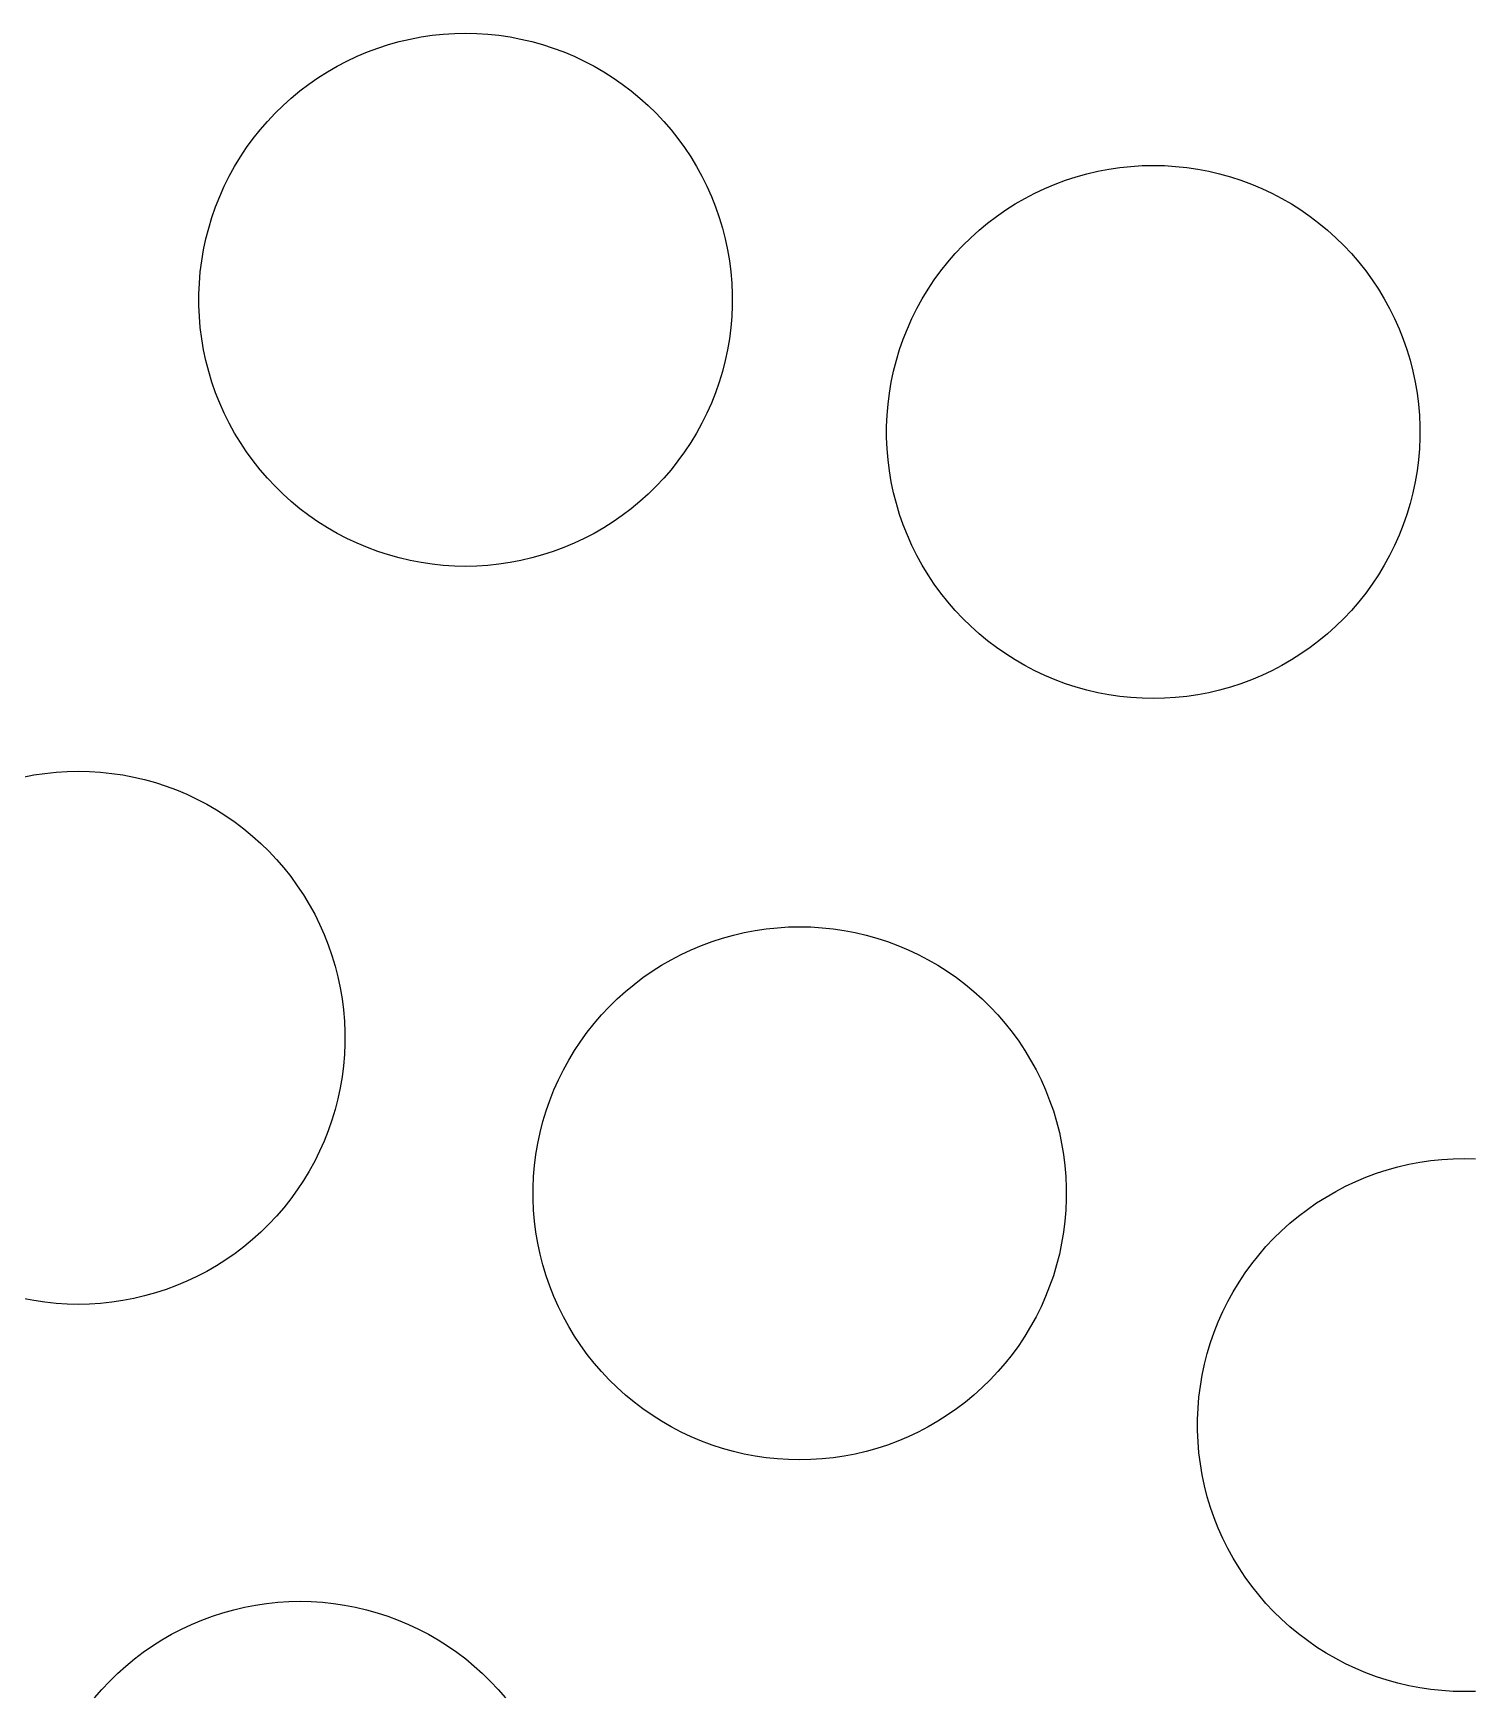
# Model space of a CAD drawing. Header units: metres. Extents: x -102 to 102, y -50 to 50.
# Drawn here: x -35.19 to -26.57, y -15.73 to -5.75 of the extents above; entities that cross this region are included whole.
import ezdxf

# ---------------------------------------------------------------- set-up
doc = ezdxf.new("R2010")
doc.units = ezdxf.units.M

msp = doc.modelspace()

# ---------------------------------------------------------------- linework, layer by layer
for p, q in [((-32.9286, -5.7865), (-32.8628, -5.77394)), ((-32.8628, -5.77394), (-32.7965, -5.76414)), ((-32.7965, -5.76414), (-32.7298, -5.75714)), ((-32.7298, -5.75714), (-32.6629, -5.75293)), ((-32.6629, -5.75293), (-32.5959, -5.75153)), ((-32.5959, -5.75153), (-32.5289, -5.75293)), ((-32.5289, -5.75293), (-32.4621, -5.75714)), ((-32.4621, -5.75714), (-32.3954, -5.76414)), ((-32.3954, -5.76414), (-32.3291, -5.77394)), ((-32.3291, -5.77394), (-32.2633, -5.7865)), ((-33.2467, -5.88986), (-33.185, -5.86389)), ((-33.185, -5.86389), (-33.1221, -5.84053)), ((-33.1221, -5.84053), (-33.0584, -5.81982)), ((-33.0584, -5.81982), (-32.9939, -5.8018)), ((-32.9939, -5.8018), (-32.9286, -5.7865)), ((-32.2633, -5.7865), (-32.198, -5.8018)), ((-32.198, -5.8018), (-32.1335, -5.81982)), ((-32.1335, -5.81982), (-32.0698, -5.84053)), ((-32.0698, -5.84053), (-32.007, -5.86389)), ((-32.007, -5.86389), (-31.9452, -5.88986)), ((-33.4814, -6.01886), (-33.4248, -5.98296)), ((-33.4248, -5.98296), (-33.3668, -5.94945)), ((-33.3668, -5.94945), (-33.3074, -5.9184)), ((-33.3074, -5.9184), (-33.2467, -5.88986)), ((-31.9452, -5.88986), (-31.8845, -5.9184)), ((-31.8845, -5.9184), (-31.8251, -5.94945)), ((-31.8251, -5.94945), (-31.7671, -5.98296)), ((-31.7671, -5.98296), (-31.7105, -6.01886)), ((-33.5898, -6.09763), (-33.5364, -6.0571)), ((-33.5364, -6.0571), (-33.4814, -6.01886)), ((-31.7105, -6.01886), (-31.6555, -6.0571)), ((-31.6555, -6.0571), (-31.6021, -6.09763)), ((-33.6912, -6.18518), (-33.6414, -6.14034)), ((-33.6414, -6.14034), (-33.5898, -6.09763)), ((-31.6021, -6.09763), (-31.5505, -6.14034)), ((-31.5505, -6.14034), (-31.5007, -6.18518)), ((-33.8288, -6.33165), (-33.785, -6.28093)), ((-33.785, -6.28093), (-33.7391, -6.23207)), ((-33.7391, -6.23207), (-33.6912, -6.18518)), ((-31.5007, -6.18518), (-31.4528, -6.23207)), ((-31.4528, -6.23207), (-31.4069, -6.28093)), ((-31.4069, -6.28093), (-31.3631, -6.33165)), ((-33.8704, -6.38417), (-33.8288, -6.33165)), ((-31.3631, -6.33165), (-31.3215, -6.38417)), ((-33.9469, -6.4942), (-33.9098, -6.43839)), ((-33.9098, -6.43839), (-33.8704, -6.38417)), ((-31.3215, -6.38417), (-31.2821, -6.43839)), ((-31.2821, -6.43839), (-31.245, -6.4942)), ((-34.0139, -6.61026), (-33.9816, -6.55153)), ((-33.9816, -6.55153), (-33.9469, -6.4942)), ((-31.245, -6.4942), (-31.2103, -6.55153)), ((-31.2103, -6.55153), (-31.178, -6.61026)), ((-28.8678, -6.59534), (-28.8025, -6.58003)), ((-28.8025, -6.58003), (-28.7367, -6.56747)), ((-28.7367, -6.56747), (-28.6704, -6.55768)), ((-28.6704, -6.55768), (-28.6037, -6.55067)), ((-28.6037, -6.55067), (-28.5369, -6.54648)), ((-28.5369, -6.54648), (-28.4699, -6.54507)), ((-28.4699, -6.54507), (-28.4029, -6.54648)), ((-28.4029, -6.54648), (-28.336, -6.55067)), ((-28.336, -6.55067), (-28.2693, -6.55768)), ((-28.2693, -6.55768), (-28.203, -6.56747)), ((-28.203, -6.56747), (-28.1372, -6.58003)), ((-28.1372, -6.58003), (-28.072, -6.59534)), ((-34.0709, -6.73151), (-34.0437, -6.67029)), ((-34.0437, -6.67029), (-34.0139, -6.61026)), ((-31.178, -6.61026), (-31.1482, -6.67029)), ((-31.1482, -6.67029), (-31.121, -6.73151)), ((-29.1206, -6.6834), (-29.0589, -6.65742)), ((-29.0589, -6.65742), (-28.996, -6.63406)), ((-28.996, -6.63406), (-28.9323, -6.61336)), ((-28.9323, -6.61336), (-28.8678, -6.59534)), ((-28.072, -6.59534), (-28.0074, -6.61336)), ((-28.0074, -6.61336), (-27.9437, -6.63406)), ((-27.9437, -6.63406), (-27.8809, -6.65742)), ((-27.8809, -6.65742), (-27.8191, -6.6834)), ((-34.0956, -6.79382), (-34.0709, -6.73151)), ((-31.121, -6.73151), (-31.0963, -6.79382)), ((-29.3553, -6.81239), (-29.2987, -6.77649)), ((-29.2987, -6.77649), (-29.2407, -6.74298)), ((-29.2407, -6.74298), (-29.1813, -6.71193)), ((-29.1813, -6.71193), (-29.1206, -6.6834)), ((-27.8191, -6.6834), (-27.7585, -6.71193)), ((-27.7585, -6.71193), (-27.6991, -6.74298)), ((-27.6991, -6.74298), (-27.641, -6.77649)), ((-27.641, -6.77649), (-27.5844, -6.81239)), ((-34.137, -6.92126), (-34.1176, -6.8571)), ((-34.1176, -6.8571), (-34.0956, -6.79382)), ((-31.0963, -6.79382), (-31.0743, -6.8571)), ((-31.0743, -6.8571), (-31.0549, -6.92126)), ((-29.4637, -6.89116), (-29.4103, -6.85065)), ((-29.4103, -6.85065), (-29.3553, -6.81239)), ((-27.5844, -6.81239), (-27.5294, -6.85065)), ((-27.5294, -6.85065), (-27.476, -6.89116)), ((-34.1537, -6.98618), (-34.137, -6.92126)), ((-31.0549, -6.92126), (-31.0382, -6.98618)), ((-29.613, -7.0256), (-29.5651, -6.97871)), ((-29.5651, -6.97871), (-29.5153, -6.93388)), ((-29.5153, -6.93388), (-29.4637, -6.89116)), ((-27.476, -6.89116), (-27.4244, -6.93388)), ((-27.4244, -6.93388), (-27.3746, -6.97871)), ((-27.3746, -6.97871), (-27.3267, -7.0256)), ((-34.1788, -7.1178), (-34.1676, -7.05173)), ((-34.1676, -7.05173), (-34.1537, -6.98618)), ((-31.0382, -6.98618), (-31.0243, -7.05173)), ((-31.0243, -7.05173), (-31.0131, -7.1178)), ((-29.7027, -7.12518), (-29.6589, -7.07446)), ((-29.6589, -7.07446), (-29.613, -7.0256)), ((-27.3267, -7.0256), (-27.2808, -7.07446)), ((-27.2808, -7.07446), (-27.237, -7.12518)), ((-34.1872, -7.18428), (-34.1788, -7.1178)), ((-31.0131, -7.1178), (-31.0047, -7.18428)), ((-29.7837, -7.23193), (-29.7443, -7.1777)), ((-29.7443, -7.1777), (-29.7027, -7.12518)), ((-27.237, -7.12518), (-27.1954, -7.1777)), ((-27.1954, -7.1777), (-27.156, -7.23193)), ((-34.1956, -7.31802), (-34.1928, -7.25107)), ((-34.1928, -7.25107), (-34.1872, -7.18428)), ((-31.0047, -7.18428), (-30.9991, -7.25107)), ((-30.9991, -7.25107), (-30.9963, -7.31802)), ((-29.8208, -7.28775), (-29.7837, -7.23193)), ((-27.156, -7.23193), (-27.1189, -7.28775)), ((-34.1956, -7.38504), (-34.1956, -7.31802)), ((-30.9963, -7.31802), (-30.9963, -7.38504)), ((-29.8878, -7.40379), (-29.8555, -7.34506)), ((-29.8555, -7.34506), (-29.8208, -7.28775)), ((-27.1189, -7.28775), (-27.0842, -7.34506)), ((-27.0842, -7.34506), (-27.0519, -7.40379)), ((-34.1928, -7.452), (-34.1956, -7.38504)), ((-34.1872, -7.51878), (-34.1928, -7.452)), ((-30.9991, -7.452), (-31.0047, -7.51878)), ((-30.9963, -7.38504), (-30.9991, -7.452)), ((-29.9448, -7.52504), (-29.9176, -7.46382)), ((-29.9176, -7.46382), (-29.8878, -7.40379)), ((-27.0519, -7.40379), (-27.0221, -7.46382)), ((-27.0221, -7.46382), (-26.9949, -7.52504)), ((-34.1788, -7.58527), (-34.1872, -7.51878)), ((-31.0047, -7.51878), (-31.0131, -7.58527)), ((-29.9695, -7.58736), (-29.9448, -7.52504)), ((-26.9949, -7.52504), (-26.9702, -7.58736)), ((-34.1676, -7.65134), (-34.1788, -7.58527)), ((-34.1537, -7.71689), (-34.1676, -7.65134)), ((-31.0243, -7.65134), (-31.0382, -7.71689)), ((-31.0131, -7.58527), (-31.0243, -7.65134)), ((-30.0109, -7.7148), (-29.9915, -7.65063)), ((-29.9915, -7.65063), (-29.9695, -7.58736)), ((-26.9702, -7.58736), (-26.9482, -7.65063)), ((-26.9482, -7.65063), (-26.9288, -7.7148)), ((-34.137, -7.7818), (-34.1537, -7.71689)), ((-31.0382, -7.71689), (-31.0549, -7.7818)), ((-30.0276, -7.77971), (-30.0109, -7.7148)), ((-26.9288, -7.7148), (-26.9121, -7.77971)), ((-34.1176, -7.84596), (-34.137, -7.7818)), ((-34.0956, -7.90924), (-34.1176, -7.84596)), ((-31.0743, -7.84596), (-31.0963, -7.90924)), ((-31.0549, -7.7818), (-31.0743, -7.84596)), ((-30.0527, -7.91133), (-30.0415, -7.84526)), ((-30.0415, -7.84526), (-30.0276, -7.77971)), ((-26.9121, -7.77971), (-26.8982, -7.84526)), ((-26.8982, -7.84526), (-26.887, -7.91133)), ((-34.0709, -7.97156), (-34.0956, -7.90924)), ((-34.0437, -8.03278), (-34.0709, -7.97156)), ((-31.121, -7.97156), (-31.1482, -8.03278)), ((-31.0963, -7.90924), (-31.121, -7.97156)), ((-30.0667, -8.0446), (-30.0611, -7.97783)), ((-30.0611, -7.97783), (-30.0527, -7.91133)), ((-26.887, -7.91133), (-26.8786, -7.97783)), ((-26.8786, -7.97783), (-26.873, -8.0446)), ((-34.0139, -8.0928), (-34.0437, -8.03278)), ((-31.1482, -8.03278), (-31.178, -8.0928)), ((-30.0695, -8.11156), (-30.0667, -8.0446)), ((-26.873, -8.0446), (-26.8702, -8.11156)), ((-33.9816, -8.15154), (-34.0139, -8.0928)), ((-33.9469, -8.20885), (-33.9816, -8.15154)), ((-31.2103, -8.15154), (-31.245, -8.20885)), ((-31.178, -8.0928), (-31.2103, -8.15154)), ((-30.0695, -8.17857), (-30.0695, -8.11156)), ((-26.8702, -8.11156), (-26.8702, -8.17857)), ((-33.9098, -8.26468), (-33.9469, -8.20885)), ((-33.8704, -8.31889), (-33.9098, -8.26468)), ((-31.2821, -8.26468), (-31.3215, -8.31889)), ((-31.245, -8.20885), (-31.2821, -8.26468)), ((-30.0667, -8.24553), (-30.0695, -8.17857)), ((-30.0611, -8.31232), (-30.0667, -8.24553)), ((-26.873, -8.24553), (-26.8786, -8.31232)), ((-26.8702, -8.17857), (-26.873, -8.24553)), ((-33.8288, -8.37141), (-33.8704, -8.31889)), ((-33.785, -8.42213), (-33.8288, -8.37141)), ((-31.3631, -8.37141), (-31.4069, -8.42213)), ((-31.3215, -8.31889), (-31.3631, -8.37141)), ((-30.0527, -8.3788), (-30.0611, -8.31232)), ((-26.8786, -8.31232), (-26.887, -8.3788)), ((-33.7391, -8.47099), (-33.785, -8.42213)), ((-33.6912, -8.51788), (-33.7391, -8.47099)), ((-31.4528, -8.47099), (-31.5007, -8.51788)), ((-31.4069, -8.42213), (-31.4528, -8.47099)), ((-30.0415, -8.44489), (-30.0527, -8.3788)), ((-30.0276, -8.51044), (-30.0415, -8.44489)), ((-26.8982, -8.44489), (-26.9121, -8.51044)), ((-26.887, -8.3788), (-26.8982, -8.44489)), ((-33.6414, -8.56273), (-33.6912, -8.51788)), ((-33.5898, -8.60544), (-33.6414, -8.56273)), ((-31.5505, -8.56273), (-31.6021, -8.60544)), ((-31.5007, -8.51788), (-31.5505, -8.56273)), ((-30.0109, -8.57535), (-30.0276, -8.51044)), ((-29.9915, -8.6395), (-30.0109, -8.57535)), ((-26.9288, -8.57535), (-26.9482, -8.6395)), ((-26.9121, -8.51044), (-26.9288, -8.57535)), ((-33.5364, -8.64597), (-33.5898, -8.60544)), ((-33.4814, -8.6842), (-33.5364, -8.64597)), ((-31.6555, -8.64597), (-31.7105, -8.6842)), ((-31.6021, -8.60544), (-31.6555, -8.64597)), ((-29.9695, -8.70279), (-29.9915, -8.6395)), ((-26.9482, -8.6395), (-26.9702, -8.70279)), ((-33.4248, -8.72011), (-33.4814, -8.6842)), ((-33.3668, -8.75362), (-33.4248, -8.72011)), ((-33.3074, -8.78467), (-33.3668, -8.75362)), ((-31.8251, -8.75362), (-31.8845, -8.78467)), ((-31.7671, -8.72011), (-31.8251, -8.75362)), ((-31.7105, -8.6842), (-31.7671, -8.72011)), ((-29.9448, -8.76509), (-29.9695, -8.70279)), ((-29.9176, -8.82631), (-29.9448, -8.76509)), ((-26.9949, -8.76509), (-27.0221, -8.82631)), ((-26.9702, -8.70279), (-26.9949, -8.76509)), ((-33.2467, -8.8132), (-33.3074, -8.78467)), ((-33.185, -8.83917), (-33.2467, -8.8132)), ((-33.1221, -8.86253), (-33.185, -8.83917)), ((-33.0584, -8.88324), (-33.1221, -8.86253)), ((-32.0698, -8.86253), (-32.1335, -8.88324)), ((-32.007, -8.83917), (-32.0698, -8.86253)), ((-31.9452, -8.8132), (-32.007, -8.83917)), ((-31.8845, -8.78467), (-31.9452, -8.8132)), ((-29.8878, -8.88634), (-29.9176, -8.82631)), ((-27.0221, -8.82631), (-27.0519, -8.88634)), ((-32.9939, -8.90126), (-33.0584, -8.88324)), ((-32.9286, -8.91656), (-32.9939, -8.90126)), ((-32.8628, -8.92912), (-32.9286, -8.91656)), ((-32.7965, -8.93892), (-32.8628, -8.92912)), ((-32.7298, -8.94592), (-32.7965, -8.93892)), ((-32.6629, -8.95013), (-32.7298, -8.94592)), ((-32.5959, -8.95154), (-32.6629, -8.95013)), ((-32.5289, -8.95013), (-32.5959, -8.95154)), ((-32.4621, -8.94592), (-32.5289, -8.95013)), ((-32.3954, -8.93892), (-32.4621, -8.94592)), ((-32.3291, -8.92912), (-32.3954, -8.93892)), ((-32.2633, -8.91656), (-32.3291, -8.92912)), ((-32.198, -8.90126), (-32.2633, -8.91656)), ((-32.1335, -8.88324), (-32.198, -8.90126)), ((-29.8555, -8.94507), (-29.8878, -8.88634)), ((-29.8208, -9.0024), (-29.8555, -8.94507)), ((-27.0842, -8.94507), (-27.1189, -9.0024)), ((-27.0519, -8.88634), (-27.0842, -8.94507)), ((-29.7837, -9.05821), (-29.8208, -9.0024)), ((-29.7443, -9.11243), (-29.7837, -9.05821)), ((-27.156, -9.05821), (-27.1954, -9.11243)), ((-27.1189, -9.0024), (-27.156, -9.05821)), ((-29.7027, -9.16495), (-29.7443, -9.11243)), ((-29.6589, -9.21568), (-29.7027, -9.16495)), ((-27.237, -9.16495), (-27.2808, -9.21568)), ((-27.1954, -9.11243), (-27.237, -9.16495)), ((-29.613, -9.26453), (-29.6589, -9.21568)), ((-29.5651, -9.31142), (-29.613, -9.26453)), ((-27.3267, -9.26453), (-27.3746, -9.31142)), ((-27.2808, -9.21568), (-27.3267, -9.26453)), ((-29.5153, -9.35626), (-29.5651, -9.31142)), ((-29.4637, -9.39897), (-29.5153, -9.35626)), ((-27.4244, -9.35626), (-27.476, -9.39897)), ((-27.3746, -9.31142), (-27.4244, -9.35626)), ((-29.4103, -9.4395), (-29.4637, -9.39897)), ((-29.3553, -9.47774), (-29.4103, -9.4395)), ((-27.5294, -9.4395), (-27.5844, -9.47774)), ((-27.476, -9.39897), (-27.5294, -9.4395)), ((-29.2987, -9.51366), (-29.3553, -9.47774)), ((-29.2407, -9.54716), (-29.2987, -9.51366)), ((-29.1813, -9.5782), (-29.2407, -9.54716)), ((-27.6991, -9.54716), (-27.7585, -9.5782)), ((-27.641, -9.51366), (-27.6991, -9.54716)), ((-27.5844, -9.47774), (-27.641, -9.51366)), ((-29.1206, -9.60674), (-29.1813, -9.5782)), ((-29.0589, -9.63271), (-29.1206, -9.60674)), ((-28.996, -9.65607), (-29.0589, -9.63271)), ((-28.9323, -9.67677), (-28.996, -9.65607)), ((-27.9437, -9.65607), (-28.0074, -9.67677)), ((-27.8809, -9.63271), (-27.9437, -9.65607)), ((-27.8191, -9.60674), (-27.8809, -9.63271)), ((-27.7585, -9.5782), (-27.8191, -9.60674)), ((-28.8678, -9.69481), (-28.9323, -9.67677)), ((-28.8025, -9.7101), (-28.8678, -9.69481)), ((-28.7367, -9.72266), (-28.8025, -9.7101)), ((-28.6704, -9.73245), (-28.7367, -9.72266)), ((-28.6037, -9.73946), (-28.6704, -9.73245)), ((-28.5369, -9.74367), (-28.6037, -9.73946)), ((-28.4699, -9.74507), (-28.5369, -9.74367)), ((-28.4029, -9.74367), (-28.4699, -9.74507)), ((-28.336, -9.73946), (-28.4029, -9.74367)), ((-28.2693, -9.73245), (-28.336, -9.73946)), ((-28.203, -9.72266), (-28.2693, -9.73245)), ((-28.1372, -9.7101), (-28.203, -9.72266)), ((-28.072, -9.69481), (-28.1372, -9.7101)), ((-28.0074, -9.67677), (-28.072, -9.69481)), ((-35.2518, -10.2166), (-35.186, -10.204)), ((-35.186, -10.204), (-35.1197, -10.1942)), ((-35.1197, -10.1942), (-35.053, -10.1872)), ((-35.053, -10.1872), (-34.9861, -10.183)), ((-34.9861, -10.183), (-34.9191, -10.1816)), ((-34.9191, -10.1816), (-34.8521, -10.183)), ((-34.8521, -10.183), (-34.7852, -10.1872)), ((-34.7852, -10.1872), (-34.7186, -10.1942)), ((-34.7186, -10.1942), (-34.6523, -10.204)), ((-34.6523, -10.204), (-34.5865, -10.2166)), ((-34.5865, -10.2166), (-34.5212, -10.2319)), ((-34.5212, -10.2319), (-34.4567, -10.2499)), ((-34.4567, -10.2499), (-34.3929, -10.2706)), ((-34.3929, -10.2706), (-34.3301, -10.294)), ((-34.3301, -10.294), (-34.2684, -10.3199)), ((-34.2684, -10.3199), (-34.2077, -10.3485)), ((-34.2077, -10.3485), (-34.1483, -10.3795)), ((-34.1483, -10.3795), (-34.0903, -10.413)), ((-34.0903, -10.413), (-34.0337, -10.4489)), ((-34.0337, -10.4489), (-33.9787, -10.4872)), ((-33.9787, -10.4872), (-33.9253, -10.5277)), ((-33.9253, -10.5277), (-33.8737, -10.5704)), ((-33.8737, -10.5704), (-33.8239, -10.6152)), ((-33.8239, -10.6152), (-33.776, -10.6621)), ((-33.776, -10.6621), (-33.7301, -10.711)), ((-33.7301, -10.711), (-33.6863, -10.7617)), ((-33.6863, -10.7617), (-33.6447, -10.8142)), ((-33.6447, -10.8142), (-33.6053, -10.8685)), ((-33.6053, -10.8685), (-33.5682, -10.9243)), ((-33.5682, -10.9243), (-33.5335, -10.9816)), ((-33.5335, -10.9816), (-33.5012, -11.0403)), ((-33.5012, -11.0403), (-33.4714, -11.1004)), ((-33.4714, -11.1004), (-33.4442, -11.1616)), ((-33.4442, -11.1616), (-33.4195, -11.2239)), ((-31.0536, -11.1832), (-30.989, -11.1652)), ((-30.989, -11.1652), (-30.9238, -11.1499)), ((-30.9238, -11.1499), (-30.8579, -11.1373)), ((-30.8579, -11.1373), (-30.7917, -11.1275)), ((-30.7917, -11.1275), (-30.725, -11.1205)), ((-30.725, -11.1205), (-30.6581, -11.1163)), ((-30.6581, -11.1163), (-30.5911, -11.1149)), ((-30.5911, -11.1149), (-30.5241, -11.1163)), ((-30.5241, -11.1163), (-30.4572, -11.1205)), ((-30.4572, -11.1205), (-30.3906, -11.1275)), ((-30.3906, -11.1275), (-30.3243, -11.1373)), ((-30.3243, -11.1373), (-30.2585, -11.1499)), ((-30.2585, -11.1499), (-30.1932, -11.1652)), ((-30.1932, -11.1652), (-30.1287, -11.1832)), ((-33.4195, -11.2239), (-33.3974, -11.2872)), ((-31.3025, -11.2818), (-31.2419, -11.2533)), ((-31.2419, -11.2533), (-31.1801, -11.2273)), ((-31.1801, -11.2273), (-31.1173, -11.2039)), ((-31.1173, -11.2039), (-31.0536, -11.1832)), ((-30.1287, -11.1832), (-30.0649, -11.2039)), ((-30.0649, -11.2039), (-30.0021, -11.2273)), ((-30.0021, -11.2273), (-29.9403, -11.2533)), ((-29.9403, -11.2533), (-29.8797, -11.2818)), ((-33.3974, -11.2872), (-33.3781, -11.3513)), ((-33.3781, -11.3513), (-33.3614, -11.4162)), ((-31.4765, -11.3822), (-31.42, -11.3463)), ((-31.42, -11.3463), (-31.3619, -11.3128)), ((-31.3619, -11.3128), (-31.3025, -11.2818)), ((-29.8797, -11.2818), (-29.8203, -11.3128)), ((-29.8203, -11.3128), (-29.7623, -11.3463)), ((-29.7623, -11.3463), (-29.7057, -11.3822)), ((-33.3614, -11.4162), (-33.3475, -11.4818)), ((-31.6366, -11.5037), (-31.585, -11.461)), ((-31.585, -11.461), (-31.5316, -11.4205)), ((-31.5316, -11.4205), (-31.4765, -11.3822)), ((-29.7057, -11.3822), (-29.6507, -11.4205)), ((-29.6507, -11.4205), (-29.5973, -11.461)), ((-29.5973, -11.461), (-29.5456, -11.5037)), ((-33.3475, -11.4818), (-33.3363, -11.5479)), ((-33.3363, -11.5479), (-33.3279, -11.6144)), ((-31.7343, -11.5955), (-31.6864, -11.5486)), ((-31.6864, -11.5486), (-31.6366, -11.5037)), ((-29.5456, -11.5037), (-29.4958, -11.5486)), ((-29.4958, -11.5486), (-29.448, -11.5955)), ((-33.3279, -11.6144), (-33.3223, -11.6811)), ((-31.8239, -11.695), (-31.7802, -11.6443)), ((-31.7802, -11.6443), (-31.7343, -11.5955)), ((-29.448, -11.5955), (-29.4021, -11.6443)), ((-29.4021, -11.6443), (-29.3583, -11.695)), ((-33.3223, -11.6811), (-33.3195, -11.7481)), ((-33.3195, -11.7481), (-33.3195, -11.8151)), ((-31.905, -11.8018), (-31.8656, -11.7476)), ((-31.8656, -11.7476), (-31.8239, -11.695)), ((-29.3583, -11.695), (-29.3167, -11.7476)), ((-29.3167, -11.7476), (-29.2773, -11.8018)), ((-33.3195, -11.8151), (-33.3223, -11.8821)), ((-31.9768, -11.9149), (-31.942, -11.8576)), ((-31.942, -11.8576), (-31.905, -11.8018)), ((-29.2773, -11.8018), (-29.2402, -11.8576)), ((-29.2402, -11.8576), (-29.2055, -11.9149)), ((-33.3279, -11.9489), (-33.3363, -12.0153)), ((-33.3223, -11.8821), (-33.3279, -11.9489)), ((-32.009, -11.9736), (-31.9768, -11.9149)), ((-29.2055, -11.9149), (-29.1732, -11.9736)), ((-33.3363, -12.0153), (-33.3475, -12.0814)), ((-32.0661, -12.0949), (-32.0388, -12.0337)), ((-32.0388, -12.0337), (-32.009, -11.9736)), ((-29.1732, -11.9736), (-29.1434, -12.0337)), ((-29.1434, -12.0337), (-29.1161, -12.0949)), ((-33.3614, -12.147), (-33.3781, -12.2119)), ((-33.3475, -12.0814), (-33.3614, -12.147)), ((-32.1128, -12.2205), (-32.0908, -12.1572)), ((-32.0908, -12.1572), (-32.0661, -12.0949)), ((-29.1161, -12.0949), (-29.0915, -12.1572)), ((-29.0915, -12.1572), (-29.0694, -12.2205)), ((-33.3781, -12.2119), (-33.3974, -12.276)), ((-32.1322, -12.2847), (-32.1128, -12.2205)), ((-29.0694, -12.2205), (-29.0501, -12.2847)), ((-33.4195, -12.3393), (-33.4442, -12.4016)), ((-33.3974, -12.276), (-33.4195, -12.3393)), ((-32.1628, -12.4151), (-32.1488, -12.3496)), ((-32.1488, -12.3496), (-32.1322, -12.2847)), ((-29.0501, -12.2847), (-29.0334, -12.3496)), ((-29.0334, -12.3496), (-29.0195, -12.4151)), ((-33.4714, -12.4628), (-33.5012, -12.5229)), ((-33.4442, -12.4016), (-33.4714, -12.4628)), ((-32.174, -12.4812), (-32.1628, -12.4151)), ((-29.0195, -12.4151), (-29.0083, -12.4812)), ((-33.5012, -12.5229), (-33.5335, -12.5816)), ((-32.188, -12.6145), (-32.1824, -12.5477)), ((-32.1824, -12.5477), (-32.174, -12.4812)), ((-29.0083, -12.4812), (-28.9999, -12.5477)), ((-28.9999, -12.5477), (-28.9943, -12.6145)), ((-27.0671, -12.5742), (-27.0025, -12.5562)), ((-27.0025, -12.5562), (-26.9373, -12.5408)), ((-26.9373, -12.5408), (-26.8714, -12.5283)), ((-26.8714, -12.5283), (-26.8051, -12.5185)), ((-26.8051, -12.5185), (-26.7385, -12.5115)), ((-26.7385, -12.5115), (-26.6716, -12.5073)), ((-26.6716, -12.5073), (-26.6046, -12.5059)), ((-26.6046, -12.5059), (-26.5376, -12.5073)), ((-33.5682, -12.6389), (-33.6053, -12.6947)), ((-33.5335, -12.5816), (-33.5682, -12.6389)), ((-32.1908, -12.6814), (-32.188, -12.6145)), ((-28.9943, -12.6145), (-28.9915, -12.6814)), ((-27.316, -12.6727), (-27.2554, -12.6442)), ((-27.2554, -12.6442), (-27.1936, -12.6182)), ((-27.1936, -12.6182), (-27.1308, -12.5949)), ((-27.1308, -12.5949), (-27.0671, -12.5742)), ((-33.6447, -12.749), (-33.6863, -12.8015)), ((-33.6053, -12.6947), (-33.6447, -12.749)), ((-32.1908, -12.7484), (-32.1908, -12.6814)), ((-32.188, -12.8154), (-32.1908, -12.7484)), ((-28.9915, -12.7484), (-28.9943, -12.8154)), ((-28.9915, -12.6814), (-28.9915, -12.7484)), ((-27.49, -12.7732), (-27.4334, -12.7373)), ((-27.4334, -12.7373), (-27.3754, -12.7038)), ((-27.3754, -12.7038), (-27.316, -12.6727)), ((-33.7301, -12.8522), (-33.776, -12.9011)), ((-33.6863, -12.8015), (-33.7301, -12.8522)), ((-32.1824, -12.8822), (-32.188, -12.8154)), ((-28.9943, -12.8154), (-28.9999, -12.8822)), ((-27.6501, -12.8947), (-27.5984, -12.852)), ((-27.5984, -12.852), (-27.5451, -12.8114)), ((-27.5451, -12.8114), (-27.49, -12.7732)), ((-33.8239, -12.948), (-33.8737, -12.9928)), ((-33.776, -12.9011), (-33.8239, -12.948)), ((-32.174, -12.9487), (-32.1824, -12.8822)), ((-32.1628, -13.0147), (-32.174, -12.9487)), ((-29.0083, -12.9487), (-29.0195, -13.0147)), ((-28.9999, -12.8822), (-29.0083, -12.9487)), ((-27.7478, -12.9864), (-27.6999, -12.9395)), ((-27.6999, -12.9395), (-27.6501, -12.8947)), ((-33.9253, -13.0355), (-33.9787, -13.076)), ((-33.8737, -12.9928), (-33.9253, -13.0355)), ((-32.1488, -13.0803), (-32.1628, -13.0147)), ((-29.0195, -13.0147), (-29.0334, -13.0803)), ((-27.8374, -13.086), (-27.7936, -13.0353)), ((-27.7936, -13.0353), (-27.7478, -12.9864)), ((-34.0903, -13.1502), (-34.1483, -13.1837)), ((-34.0337, -13.1143), (-34.0903, -13.1502)), ((-33.9787, -13.076), (-34.0337, -13.1143)), ((-32.1322, -13.1452), (-32.1488, -13.0803)), ((-32.1128, -13.2094), (-32.1322, -13.1452)), ((-29.0501, -13.1452), (-29.0694, -13.2094)), ((-29.0334, -13.0803), (-29.0501, -13.1452)), ((-27.9184, -13.1927), (-27.8791, -13.1385)), ((-27.8791, -13.1385), (-27.8374, -13.086)), ((-34.2684, -13.2433), (-34.3301, -13.2692)), ((-34.2077, -13.2147), (-34.2684, -13.2433)), ((-34.1483, -13.1837), (-34.2077, -13.2147)), ((-32.0908, -13.2726), (-32.1128, -13.2094)), ((-29.0694, -13.2094), (-29.0915, -13.2726)), ((-27.9902, -13.3059), (-27.9555, -13.2486)), ((-27.9555, -13.2486), (-27.9184, -13.1927)), ((-35.186, -13.3592), (-35.2518, -13.3466)), ((-35.1197, -13.369), (-35.186, -13.3592)), ((-34.6523, -13.3592), (-34.7186, -13.369)), ((-34.5865, -13.3466), (-34.6523, -13.3592)), ((-34.5212, -13.3313), (-34.5865, -13.3466)), ((-34.4567, -13.3133), (-34.5212, -13.3313)), ((-34.3929, -13.2926), (-34.4567, -13.3133)), ((-34.3301, -13.2692), (-34.3929, -13.2926)), ((-32.0661, -13.3349), (-32.0908, -13.2726)), ((-32.0388, -13.3962), (-32.0661, -13.3349)), ((-29.1161, -13.3349), (-29.1434, -13.3962)), ((-29.0915, -13.2726), (-29.1161, -13.3349)), ((-28.0225, -13.3646), (-27.9902, -13.3059)), ((-35.053, -13.376), (-35.1197, -13.369)), ((-34.9861, -13.3802), (-35.053, -13.376)), ((-34.9191, -13.3816), (-34.9861, -13.3802)), ((-34.8521, -13.3802), (-34.9191, -13.3816)), ((-34.7852, -13.376), (-34.8521, -13.3802)), ((-34.7186, -13.369), (-34.7852, -13.376)), ((-32.009, -13.4562), (-32.0388, -13.3962)), ((-31.9768, -13.5149), (-32.009, -13.4562)), ((-29.1732, -13.4562), (-29.2055, -13.5149)), ((-29.1434, -13.3962), (-29.1732, -13.4562)), ((-28.0796, -13.4859), (-28.0523, -13.4246)), ((-28.0523, -13.4246), (-28.0225, -13.3646)), ((-31.942, -13.5723), (-31.9768, -13.5149)), ((-29.2055, -13.5149), (-29.2402, -13.5723)), ((-28.1263, -13.6115), (-28.1043, -13.5482)), ((-28.1043, -13.5482), (-28.0796, -13.4859)), ((-31.905, -13.6281), (-31.942, -13.5723)), ((-31.8656, -13.6823), (-31.905, -13.6281)), ((-29.2773, -13.6281), (-29.3167, -13.6823)), ((-29.2402, -13.5723), (-29.2773, -13.6281)), ((-28.1457, -13.6756), (-28.1263, -13.6115)), ((-31.8239, -13.7348), (-31.8656, -13.6823)), ((-31.7802, -13.7855), (-31.8239, -13.7348)), ((-29.3583, -13.7348), (-29.4021, -13.7855)), ((-29.3167, -13.6823), (-29.3583, -13.7348)), ((-28.1763, -13.8061), (-28.1623, -13.7405)), ((-28.1623, -13.7405), (-28.1457, -13.6756)), ((-31.7343, -13.8344), (-31.7802, -13.7855)), ((-31.6864, -13.8813), (-31.7343, -13.8344)), ((-29.448, -13.8344), (-29.4958, -13.8813)), ((-29.4021, -13.7855), (-29.448, -13.8344)), ((-28.1874, -13.8721), (-28.1763, -13.8061)), ((-31.6366, -13.9261), (-31.6864, -13.8813)), ((-31.585, -13.9688), (-31.6366, -13.9261)), ((-29.5456, -13.9261), (-29.5973, -13.9688)), ((-29.4958, -13.8813), (-29.5456, -13.9261)), ((-28.2014, -14.0054), (-28.1958, -13.9386)), ((-28.1958, -13.9386), (-28.1874, -13.8721)), ((-31.5316, -14.0094), (-31.585, -13.9688)), ((-31.4765, -14.0476), (-31.5316, -14.0094)), ((-31.42, -14.0835), (-31.4765, -14.0476)), ((-29.7057, -14.0476), (-29.7623, -14.0835)), ((-29.6507, -14.0094), (-29.7057, -14.0476)), ((-29.5973, -13.9688), (-29.6507, -14.0094)), ((-28.2043, -14.0724), (-28.2014, -14.0054)), ((-31.3619, -14.117), (-31.42, -14.0835)), ((-31.3025, -14.1481), (-31.3619, -14.117)), ((-31.2419, -14.1766), (-31.3025, -14.1481)), ((-29.8797, -14.1481), (-29.9403, -14.1766)), ((-29.8203, -14.117), (-29.8797, -14.1481)), ((-29.7623, -14.0835), (-29.8203, -14.117)), ((-28.2043, -14.1394), (-28.2043, -14.0724)), ((-28.2014, -14.2063), (-28.2043, -14.1394)), ((-31.1801, -14.2026), (-31.2419, -14.1766)), ((-31.1173, -14.2259), (-31.1801, -14.2026)), ((-31.0536, -14.2466), (-31.1173, -14.2259)), ((-30.989, -14.2646), (-31.0536, -14.2466)), ((-30.1287, -14.2466), (-30.1932, -14.2646)), ((-30.0649, -14.2259), (-30.1287, -14.2466)), ((-30.0021, -14.2026), (-30.0649, -14.2259)), ((-29.9403, -14.1766), (-30.0021, -14.2026)), ((-28.1958, -14.2731), (-28.2014, -14.2063)), ((-30.9238, -14.28), (-30.989, -14.2646)), ((-30.8579, -14.2925), (-30.9238, -14.28)), ((-30.7917, -14.3023), (-30.8579, -14.2925)), ((-30.725, -14.3093), (-30.7917, -14.3023)), ((-30.6581, -14.3135), (-30.725, -14.3093)), ((-30.5911, -14.3149), (-30.6581, -14.3135)), ((-30.5241, -14.3135), (-30.5911, -14.3149)), ((-30.4572, -14.3093), (-30.5241, -14.3135)), ((-30.3906, -14.3023), (-30.4572, -14.3093)), ((-30.3243, -14.2925), (-30.3906, -14.3023)), ((-30.2585, -14.28), (-30.3243, -14.2925)), ((-30.1932, -14.2646), (-30.2585, -14.28)), ((-28.1874, -14.3396), (-28.1958, -14.2731)), ((-28.1763, -14.4057), (-28.1874, -14.3396)), ((-28.1623, -14.4712), (-28.1763, -14.4057)), ((-28.1457, -14.5361), (-28.1623, -14.4712)), ((-28.1263, -14.6003), (-28.1457, -14.5361)), ((-28.1043, -14.6636), (-28.1263, -14.6003)), ((-28.0796, -14.7259), (-28.1043, -14.6636)), ((-28.0523, -14.7871), (-28.0796, -14.7259)), ((-28.0225, -14.8472), (-28.0523, -14.7871)), ((-27.9902, -14.9059), (-28.0225, -14.8472)), ((-27.9555, -14.9632), (-27.9902, -14.9059)), ((-27.9184, -15.019), (-27.9555, -14.9632)), ((-27.8791, -15.0732), (-27.9184, -15.019)), ((-27.8374, -15.1258), (-27.8791, -15.0732)), ((-27.7936, -15.1765), (-27.8374, -15.1258)), ((-34.1779, -15.2766), (-34.115, -15.2532)), ((-34.115, -15.2532), (-34.0513, -15.2325)), ((-34.0513, -15.2325), (-33.9868, -15.2145)), ((-33.9868, -15.2145), (-33.9215, -15.1992)), ((-33.9215, -15.1992), (-33.8557, -15.1866)), ((-33.8557, -15.1866), (-33.7894, -15.1768)), ((-33.7894, -15.1768), (-33.7227, -15.1698)), ((-33.7227, -15.1698), (-33.6559, -15.1656)), ((-33.6559, -15.1656), (-33.5889, -15.1642)), ((-33.5889, -15.1642), (-33.5219, -15.1656)), ((-33.5219, -15.1656), (-33.455, -15.1698)), ((-33.455, -15.1698), (-33.3883, -15.1768)), ((-33.3883, -15.1768), (-33.322, -15.1866)), ((-33.322, -15.1866), (-33.2562, -15.1992)), ((-33.2562, -15.1992), (-33.1909, -15.2145)), ((-33.1909, -15.2145), (-33.1264, -15.2325)), ((-33.1264, -15.2325), (-33.0627, -15.2532)), ((-33.0627, -15.2532), (-32.9999, -15.2766)), ((-27.7478, -15.2253), (-27.7936, -15.1765)), ((-27.6999, -15.2722), (-27.7478, -15.2253)), ((-34.3597, -15.3621), (-34.3003, -15.3311)), ((-34.3003, -15.3311), (-34.2396, -15.3026)), ((-34.2396, -15.3026), (-34.1779, -15.2766)), ((-32.9999, -15.2766), (-32.9381, -15.3026)), ((-32.9381, -15.3026), (-32.8774, -15.3311)), ((-32.8774, -15.3311), (-32.8181, -15.3621)), ((-27.6501, -15.3171), (-27.6999, -15.2722)), ((-27.5984, -15.3598), (-27.6501, -15.3171)), ((-34.5293, -15.4698), (-34.4743, -15.4315)), ((-34.4743, -15.4315), (-34.4177, -15.3956)), ((-34.4177, -15.3956), (-34.3597, -15.3621)), ((-32.8181, -15.3621), (-32.76, -15.3956)), ((-32.76, -15.3956), (-32.7034, -15.4315)), ((-32.7034, -15.4315), (-32.6484, -15.4698)), ((-27.5451, -15.4003), (-27.5984, -15.3598)), ((-27.49, -15.4386), (-27.5451, -15.4003)), ((-27.4334, -15.4745), (-27.49, -15.4386)), ((-34.6841, -15.5979), (-34.6343, -15.553)), ((-34.6343, -15.553), (-34.5827, -15.5103)), ((-34.5827, -15.5103), (-34.5293, -15.4698)), ((-32.6484, -15.4698), (-32.595, -15.5103)), ((-32.595, -15.5103), (-32.5434, -15.553)), ((-32.5434, -15.553), (-32.4936, -15.5979)), ((-27.3754, -15.508), (-27.4334, -15.4745)), ((-27.316, -15.539), (-27.3754, -15.508)), ((-27.2554, -15.5676), (-27.316, -15.539)), ((-34.7779, -15.6936), (-34.732, -15.6448)), ((-34.732, -15.6448), (-34.6841, -15.5979)), ((-32.4936, -15.5979), (-32.4457, -15.6448)), ((-32.4457, -15.6448), (-32.3998, -15.6936)), ((-27.1936, -15.5935), (-27.2554, -15.5676)), ((-27.1308, -15.6169), (-27.1936, -15.5935)), ((-27.0671, -15.6376), (-27.1308, -15.6169)), ((-27.0025, -15.6556), (-27.0671, -15.6376)), ((-26.9373, -15.6709), (-27.0025, -15.6556)), ((-34.8217, -15.7443), (-34.7779, -15.6936)), ((-32.3998, -15.6936), (-32.356, -15.7443)), ((-26.8714, -15.6835), (-26.9373, -15.6709)), ((-26.8051, -15.6933), (-26.8714, -15.6835)), ((-26.7385, -15.7003), (-26.8051, -15.6933)), ((-26.6716, -15.7045), (-26.7385, -15.7003)), ((-26.6046, -15.7059), (-26.6716, -15.7045)), ((-26.5376, -15.7045), (-26.6046, -15.7059))]:
    msp.add_line(p, q)

doc.saveas('drawing.dxf')
